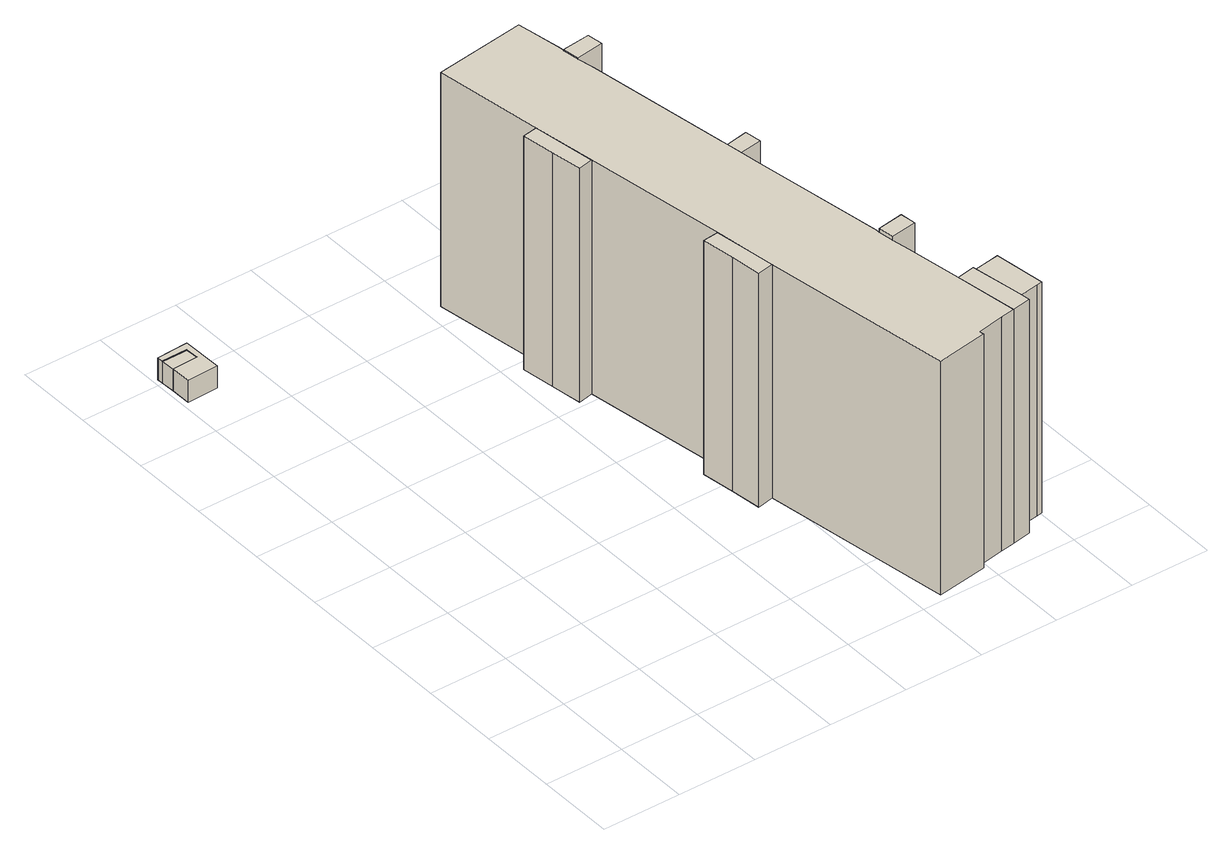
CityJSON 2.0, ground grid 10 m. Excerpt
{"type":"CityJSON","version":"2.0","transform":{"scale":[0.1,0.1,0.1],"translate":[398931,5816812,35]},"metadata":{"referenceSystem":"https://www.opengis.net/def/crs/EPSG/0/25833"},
"CityObjects":{
"building1":{"type":"Building","attributes":{"Gemeindeschluessel":"11000011","function":"51009_1610"},"address":[{"country":"Germany","locality":"Berlin"}],"children":["building1-1","building1-2"]},
"building1-1":{"type":"BuildingPart","attributes":{"BezugspunktDach":"2200","measuredHeight":2.96,"storeysAboveGround":0},"parents":["building1"],"geometry":[{"type":"MultiSurface","lod":"1","boundaries":[[[0,1,2,3,4,5,6,7]],[[8,9,10,11,12,13,14,15]],[[8,15,7,6]],[[9,8,6,5]],[[10,9,5,4]],[[11,10,4,3]],[[16,17,3,2]],[[18,16,2,1]],[[19,18,1,0]],[[15,14,0,7]],[[12,11,17,16]],[[13,12,16,18]],[[14,13,18,19]]]}]},
"building1-2":{"type":"BuildingPart","attributes":{"BezugspunktDach":"2200","measuredHeight":2.86,"storeysAboveGround":0},"parents":["building1"],"geometry":[{"type":"MultiSurface","lod":"1","boundaries":[[[17,16,18,19]],[[13,12,11,14]],[[14,11,17,19]],[[14,19,18,13]],[[13,20,18,16,12]],[[11,12,16,17]]]}]},
"building2":{"type":"Building","attributes":{"Gemeindeschluessel":"11000011","function":"31001_1010"},"address":[{"country":"Germany","locality":"Berlin","thoroughfareNumber":"32, 33, 34","thoroughfareName":"Mellenseestraße"}],"children":["building2-1","building2-2","building2-3","building2-4","building2-5","building2-6","building2-7","building2-8"]},
"building2-1":{"type":"BuildingPart","attributes":{"BezugspunktDach":"2200","measuredHeight":30.8,"storeysAboveGround":10},"parents":["building2"],"geometry":[{"type":"MultiSurface","lod":"1","boundaries":[[[21,22,23,24,25,26,27,28,29,30,31,32,33,34,35,36,37,38,39,40,41,42,43,44]],[[45,46,47,48,49,50,51,52,53,54,55,56,57,58,59,60,61,62,63,64,65,66,67,68]],[[45,68,44,43]],[[46,45,43,42]],[[47,46,42,41]],[[48,47,41,69,70,40]],[[49,48,40,39]],[[50,49,39,38]],[[51,50,38,37]],[[52,51,71,72,73,74,75,37,36]],[[53,52,36,35]],[[54,53,35,34]],[[55,54,34,33]],[[56,55,33,76,77,32]],[[57,56,32,31]],[[58,57,31,30]],[[60,59,29,28]],[[61,60,28,27]],[[62,61,27,26]],[[63,62,26,25]],[[64,63,25,24]],[[66,65,23,22]],[[68,67,21,44]],[[40,70,69,41]],[[75,74,73,72,71]],[[32,77,76,33]],[[59,58,30,29]],[[64,24,23,65]],[[67,78,66,22,21]]]}]},
"building2-2":{"type":"BuildingPart","attributes":{"BezugspunktDach":"2200","measuredHeight":30.8,"storeysAboveGround":10},"parents":["building2"],"geometry":[{"type":"MultiSurface","lod":"1","boundaries":[[[29,79,80,81,30]],[[82,83,84,59,58]],[[82,58,30,81]],[[83,85,86,81,80]],[[84,83,80,79]],[[59,84,79,29]],[[86,85,83,82]],[[58,59,29,30]]]}]},
"building2-3":{"type":"BuildingPart","attributes":{"BezugspunktDach":"2200","measuredHeight":30.45,"storeysAboveGround":10},"parents":["building2"],"geometry":[{"type":"MultiSurface","lod":"1","boundaries":[[[85,87,88,89,90,91,86]],[[92,93,94,95,96,83,82]],[[92,82,86,91]],[[93,92,91,90]],[[94,93,90,89]],[[95,94,89,88]],[[96,95,88,87]],[[83,96,87,85]],[[83,85,86,82,97]]]}]},
"building2-4":{"type":"BuildingPart","attributes":{"BezugspunktDach":"2200","measuredHeight":30.8,"storeysAboveGround":10},"parents":["building2"],"geometry":[{"type":"Solid","lod":"1","boundaries":[[[[98,99,24,23,100]],[[65,64,101,102,103]],[[65,103,100,23]],[[101,64,24,99]],[[102,101,99,98]],[[103,102,98,100]],[[65,23,24,64]]]]}]},
"building2-5":{"type":"BuildingPart","attributes":{"BezugspunktDach":"2200","measuredHeight":30.8,"storeysAboveGround":10},"parents":["building2"],"geometry":[{"type":"Solid","lod":"1","boundaries":[[[[104,105,106,107]],[[108,109,70,69]],[[108,69,107,106]],[[109,108,106,105]],[[70,109,105,104]],[[69,41,40,70,104,107]],[[70,40,41,69]]]]}]},
"building2-6":{"type":"BuildingPart","attributes":{"BezugspunktDach":"2200","measuredHeight":29.98,"storeysAboveGround":10},"parents":["building2"],"geometry":[{"type":"Solid","lod":"1","boundaries":[[[[74,110,111,75]],[[112,113,73,72]],[[112,72,75,111]],[[113,112,111,110]],[[73,113,110,74]],[[72,73,74,75]]]]}]},
"building2-7":{"type":"BuildingPart","attributes":{"BezugspunktDach":"2200","measuredHeight":30.96,"storeysAboveGround":10},"parents":["building2"],"geometry":[{"type":"MultiSurface","lod":"1","boundaries":[[[114,115,116,117]],[[118,119,77,76]],[[118,76,117,116]],[[119,118,116,115]],[[77,119,115,114]],[[33,32,114,117]],[[76,77,32,33]]]}]},
"building2-8":{"type":"BuildingPart","attributes":{"BezugspunktDach":"2200","measuredHeight":30.8,"storeysAboveGround":10},"parents":["building2"],"geometry":[{"type":"MultiSurface","lod":"1","boundaries":[[[120,121,22,21,122]],[[67,66,123,124,125]],[[67,125,122,21]],[[123,66,22,121]],[[124,123,121,120]],[[125,124,120,122]],[[66,126,67,21,22]]]}]},
"building3":{"type":"Building","attributes":{"Gemeindeschluessel":"11000011","function":"51009_1610"},"address":[{"country":"Germany","locality":"Berlin"}],"children":["building3-1","building3-2"]},
"building3-1":{"type":"BuildingPart","attributes":{"BezugspunktDach":"2200","measuredHeight":21.28,"storeysAboveGround":0},"parents":["building3"],"geometry":[{"type":"MultiSurface","lod":"1","boundaries":[[[127,128,129,130,131,132,133,134]],[[135,136,137,138,139,140,141,142]],[[135,142,134,133]],[[136,135,133,132]],[[137,136,132,131]],[[138,137,131,130]],[[139,138,77,119,143]],[[140,139,119,118]],[[141,140,144,118,76,127]],[[142,141,127,134]],[[143,119,77,130,129]],[[118,119,145,129,128]],[[128,127,76,118,144]]]}]},
"building3-2":{"type":"BuildingPart","attributes":{"BezugspunktDach":"2200","measuredHeight":30.96,"storeysAboveGround":0},"parents":["building3"],"geometry":[{"type":"MultiSurface","lod":"1","boundaries":[[[114,115,116,117]],[[118,119,77,76]],[[128,127,117,116]],[[129,128,116,115]],[[130,129,119,115,114]],[[76,77,114,117]],[[118,76,127,128]],[[119,118,128,129]],[[77,119,129,130]]]}]},
"building4":{"type":"Building","attributes":{"Gemeindeschluessel":"11000011","function":"51009_1610"},"address":[{"country":"Germany","locality":"Berlin"}],"children":["building4-1","building4-2"]},
"building4-1":{"type":"BuildingPart","attributes":{"BezugspunktDach":"2200","measuredHeight":6.2,"storeysAboveGround":0},"parents":["building4"],"geometry":[{"type":"MultiSurface","lod":"1","boundaries":[[[146,147,148,149,150,151,152,153]],[[154,155,53,52,156,157,51,50]],[[154,50,153,152]],[[155,154,152,151]],[[53,155,151,150]],[[52,53,150,149]],[[156,52,73,113]],[[157,156,148,113,112]],[[51,157,112,72]],[[50,51,146,153]],[[113,73,149,148]],[[147,112,113,148]],[[72,112,147,146]]]}]},
"building4-2":{"type":"BuildingPart","attributes":{"BezugspunktDach":"2200","measuredHeight":29.98,"storeysAboveGround":0},"parents":["building4"],"geometry":[{"type":"MultiSurface","lod":"1","boundaries":[[[74,110,111,75]],[[112,113,73,72]],[[112,147,146,75,111]],[[113,148,147,112,111,110]],[[149,148,110,74]],[[72,73,74,75]],[[72,146,147,112]],[[112,147,148,113]],[[73,113,148,149]]]}]},
"building5":{"type":"Building","attributes":{"Gemeindeschluessel":"11000011","function":"51009_1610"},"address":[{"country":"Germany","locality":"Berlin"}],"children":["building5-1","building5-2"]},
"building5-1":{"type":"BuildingPart","attributes":{"BezugspunktDach":"2200","measuredHeight":3.06,"storeysAboveGround":0},"parents":["building5"],"geometry":[{"type":"MultiSurface","lod":"1","boundaries":[[[158,159,160,161,162,163,164,165]],[[166,167,168,70,109,108,69,169]],[[166,169,165,164]],[[167,166,164,163]],[[168,167,163,162]],[[70,168,162,161]],[[70,161,70,109]],[[108,170,108,69]],[[169,69,158,165]],[[70,161,160,109]],[[108,109,160,159]],[[69,108,170,159,158]]]}]},
"building5-2":{"type":"BuildingPart","attributes":{"BezugspunktDach":"2200","measuredHeight":30.8,"storeysAboveGround":0},"parents":["building5"],"geometry":[{"type":"MultiSurface","lod":"1","boundaries":[[[104,105,106,107]],[[108,109,70,69]],[[108,159,158,107,106]],[[160,159,171,106,105]],[[161,160,105,104]],[[69,70,104,107]],[[69,158,159,108]],[[109,108,171,159,160]],[[70,109,160,161]]]}]}
},
"vertices":[
[3,797,43],[36,797,43],[37,780,43],[4,779,43],[4,753,43],[44,755,43],[43,806,43],[3,804,43],[43,806,14],[44,755,14],[4,753,14],[4,779,14],[37,780,14],[36,797,14],[3,797,14],[3,804,14],[37,780,42],[4,779,42],[36,797,42],[3,797,42],
[36,797,22],
[341,591,318],[353,511,318],[381,330,318],[393,251,318],[430,9,318],[495,19,318],[494,25,318],[528,31,318],[546,34,318],[534,114,318],[523,184,318],[519,207,318],[516,227,318],[516,232,318],[489,404,318],[485,431,318],[482,451,318],[481,456,318],[453,638,318],[449,659,318],[446,680,318],[446,685,318],[436,745,318],[320,729,318],[436,745,10],[446,685,10],[446,680,10],[449,659,10],[453,638,10],[481,456,10],[482,451,10],[485,431,10],[489,404,10],[516,232,10],[516,227,10],[519,207,10],[523,184,10],[534,114,10],[546,34,10],[528,31,10],[494,25,10],[495,19,10],[430,9,10],[393,251,10],[381,330,10],[353,511,10],[341,591,10],[320,729,10],[446,680,12],[449,659,12],[482,451,162],[482,451,12],[485,431,12],[485,431,312],[482,451,312],[516,227,13],[519,207,13],[343,580,10],
[570,38,318],[568,53,318],[557,118,318],[557,118,10],[568,53,10],[570,38,10],[568,53,314],[557,118,314],
[595,57,314],[602,58,314],[593,123,314],[585,122,314],[559,118,314],[559,118,10],[585,122,10],[593,123,10],[602,58,10],[595,57,10],[557,115,10],
[367,286,318],[372,247,318],[361,328,318],[372,247,10],[367,286,10],[361,328,10],
[449,659,320],[484,664,320],[481,684,320],[446,680,320],[481,684,12],[484,664,12],
[519,436,312],[516,457,312],[516,457,12],[519,436,12],
[519,207,323],[552,212,323],[549,232,323],[516,227,323],[549,232,13],[552,212,13],
[328,546,318],[334,507,318],[322,588,318],[334,507,10],[328,546,10],[322,588,10],[352,522,10],
[516,227,225],[549,232,225],[552,212,225],[519,207,225],[523,184,225],[565,190,225],[558,238,225],[516,232,225],[558,238,12],[565,190,12],[523,184,12],[519,207,12],[552,212,12],[549,232,12],[516,227,12],[516,232,12],[552,212,180],[549,232,119],[552,212,119],
[482,451,72],[516,457,72],[519,436,72],[485,431,72],[489,404,72],[532,411,72],[525,463,72],[481,456,72],[525,463,10],[532,411,10],[519,436,10],[516,457,10],
[446,680,42],[481,684,42],[484,664,42],[449,659,42],[453,638,42],[498,645,42],[491,691,42],[446,685,42],[491,691,12],[498,645,12],[453,638,12],[446,685,12],[481,684,37],
[481,684,23]
]}
